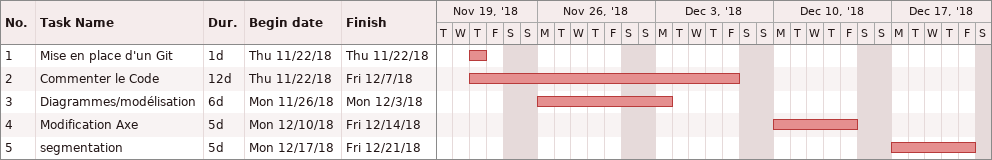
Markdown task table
| ID | Task | Duration | Start | Finish |
|---|---|---|---|---|
| 1 | Mise en place d'un Git | 1d | 2018-11-22 | 2018-11-22 |
| 2 | Commenter le Code | 12d | 2018-11-22 | 2018-12-07 |
| 3 | Diagrammes/modélisation | 6d | 2018-11-26 | 2018-12-03 |
| 4 | Modification Axe | 5d | 2018-12-10 | 2018-12-14 |
| 5 | segmentation | 5d | 2018-12-17 | 2018-12-21 |
